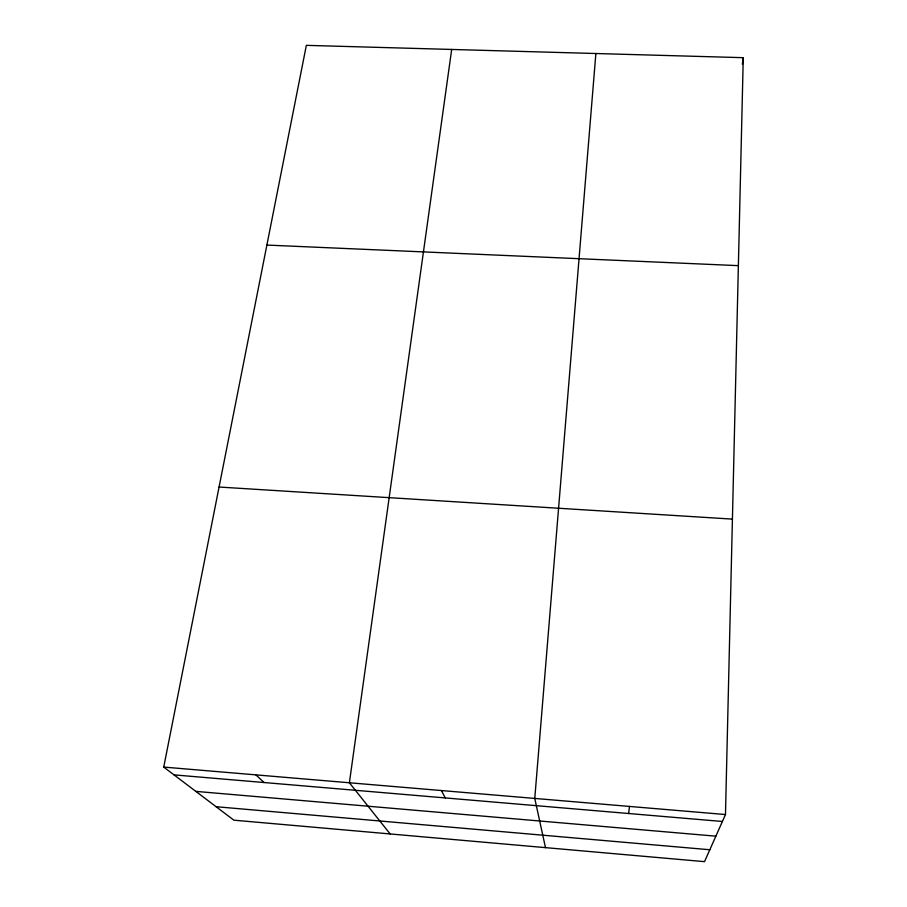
<?xml version="1.0" encoding="UTF-8"?>
<svg xmlns="http://www.w3.org/2000/svg" width="907" height="907" viewBox="0 0 907 907"><rect width="100%" height="100%" fill="white"/><g stroke="black" fill="none" stroke-linecap="round" stroke-linejoin="round"><path stroke-width="1.36" d="M725.475 814.543L743.264 57.674L306.351 45.35L163.736 767.084L233.87 820.177L704.524 861.65L725.475 814.543L163.736 767.084M595.876 53.513L534.767 798.432L545.481 847.637M628.71 813.522L629.435 806.425M742.357 64.261L743.264 57.674M451.686 49.443L349.388 782.775L390.146 833.952M266.885 245.071L738.377 265.649M219.075 487.025L732.414 519.11M174.008 774.873L722.38 821.481M195.821 791.38L715.85 836.175M216.07 806.708L709.818 849.757M255.899 774.873L264.062 782.526M441.426 790.541L445.235 797.922"/></g></svg>
